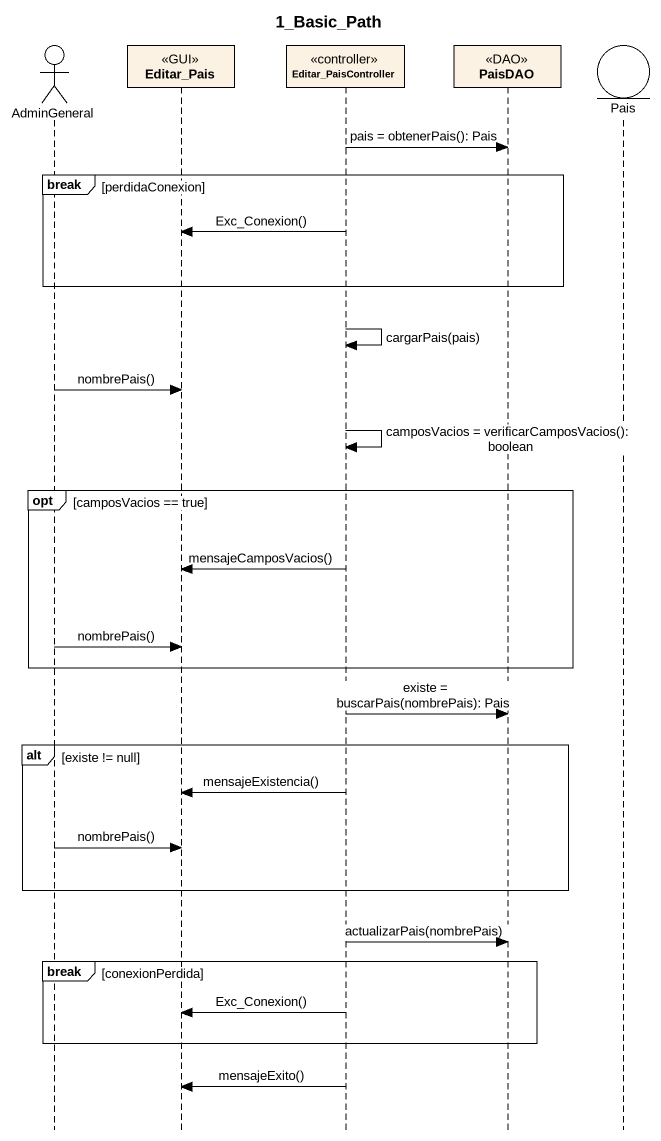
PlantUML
@startuml
title 1_Basic_Path
hide footbox
actor AdminGeneral
participant Editar_Pais <<GUI>>
participant Editar_PaisController <<controller>>
participant PaisDAO <<DAO>>
entity Pais

Editar_PaisController -> PaisDAO : pais = obtenerPais(): Pais
break perdidaConexion
  Editar_PaisController -> Editar_Pais : Exc_Conexion()
end
Editar_PaisController -> Editar_PaisController : cargarPais(pais)
AdminGeneral -> Editar_Pais : nombrePais()
Editar_PaisController -> Editar_PaisController : camposVacios = verificarCamposVacios(): boolean
opt camposVacios == true
  Editar_PaisController -> Editar_Pais : mensajeCamposVacios()
  AdminGeneral -> Editar_Pais : nombrePais()
end
Editar_PaisController -> PaisDAO : existe = buscarPais(nombrePais): Pais
alt existe != null
  Editar_PaisController -> Editar_Pais : mensajeExistencia()
  AdminGeneral -> Editar_Pais : nombrePais()
end
Editar_PaisController -> PaisDAO : actualizarPais(nombrePais)
break conexionPerdida
  Editar_PaisController -> Editar_Pais : Exc_Conexion()
end
Editar_PaisController -> Editar_Pais : mensajeExito()
@enduml
